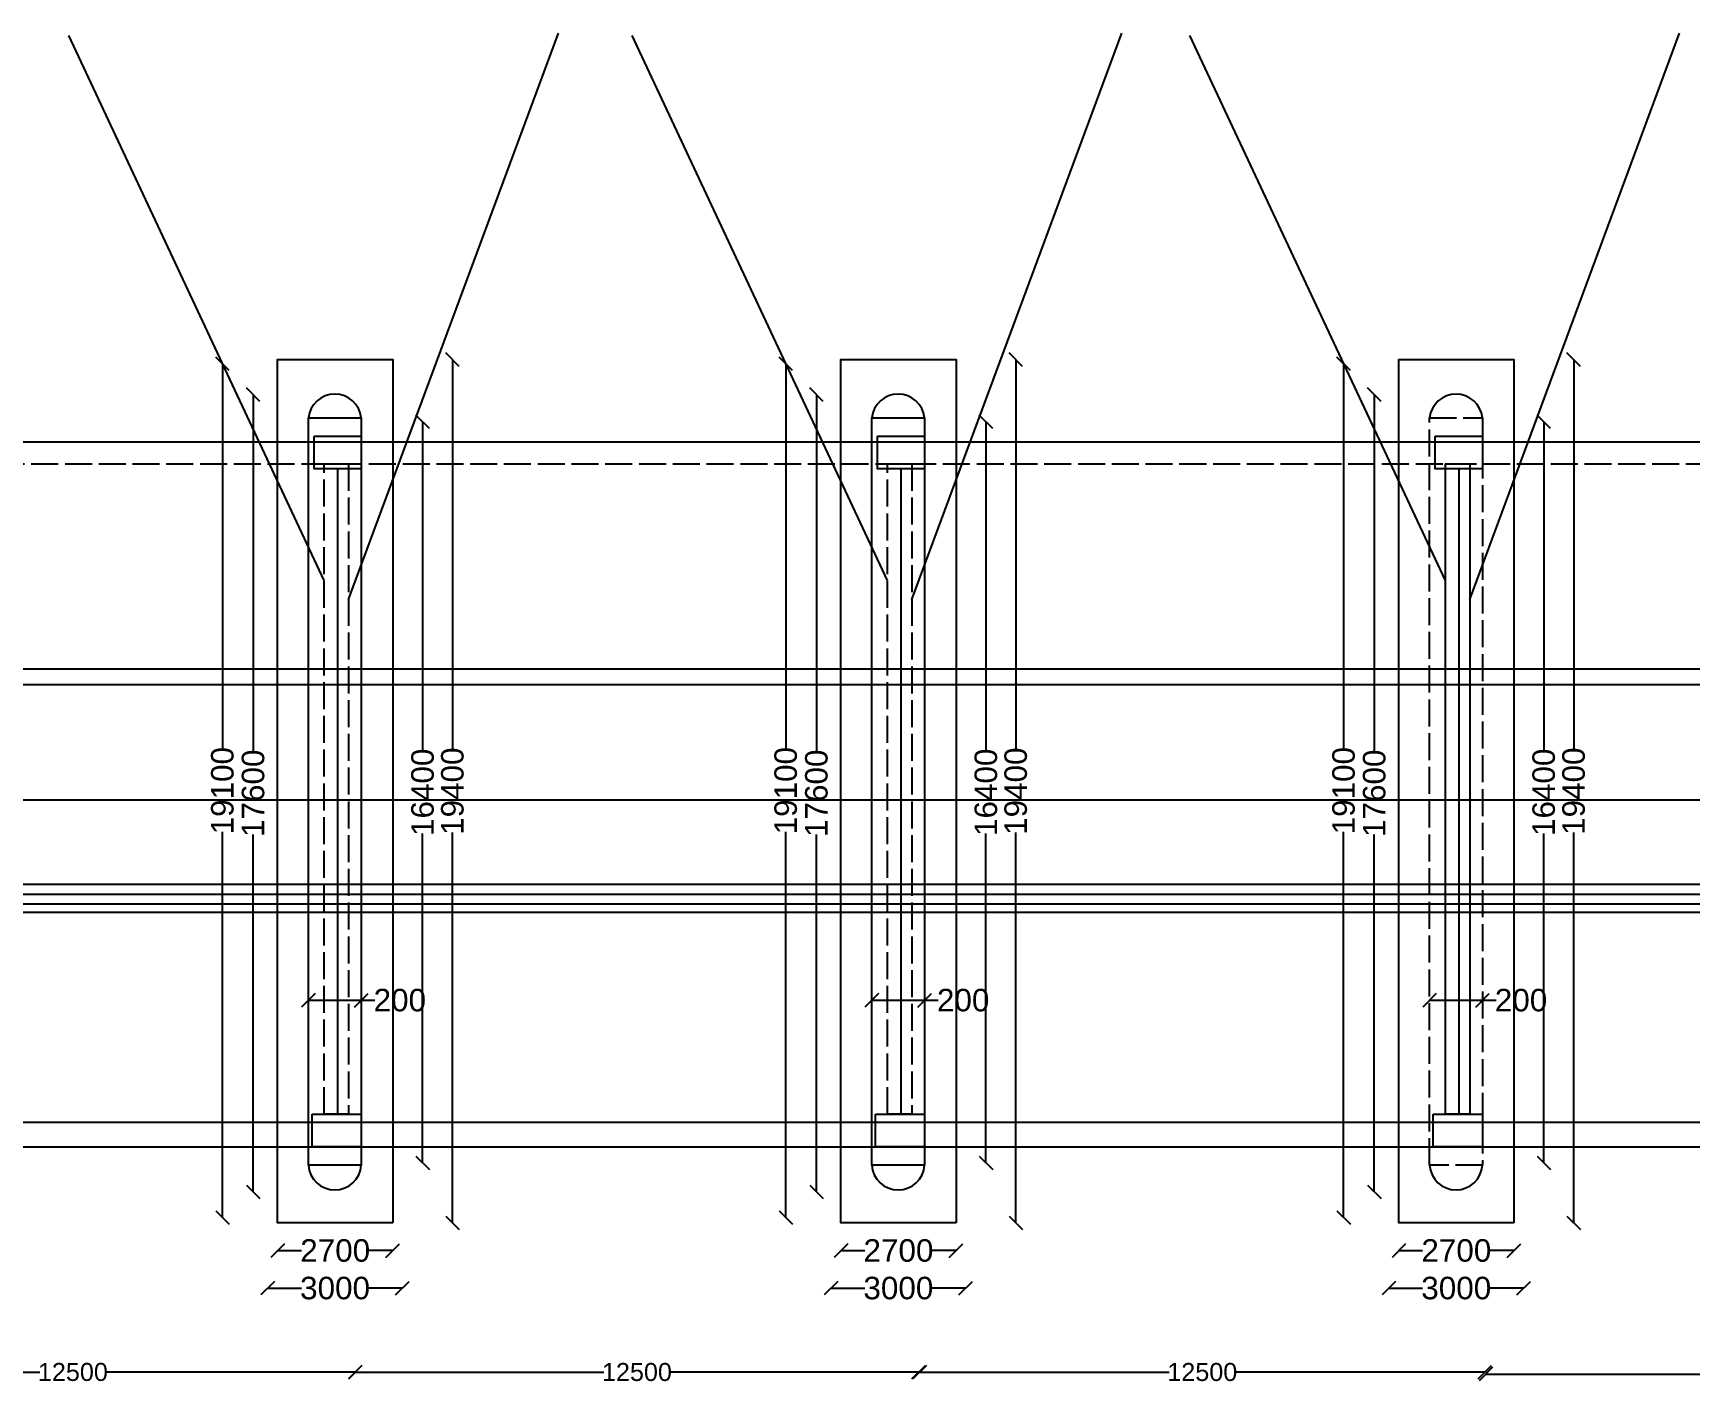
# Model space of a CAD drawing. Header units: millimetres. Extents: x -112454 to 301508, y -143387 to 43222.
# Drawn here: x 113984 to 150782, y -79765 to -49705 of the extents above; entities that cross this region are included whole.
import ezdxf

# ---------------------------------------------------------------- set-up
doc = ezdxf.new("R2010")
doc.units = ezdxf.units.MM
doc.header["$MEASUREMENT"] = 0
doc.linetypes.add('ACAD_ISO02W100', pattern=[15, 12, -3])
doc.layers.add('DIMENSION', color=7, linetype='Continuous')
doc.layers.add('DRAWING', color=7, linetype='Continuous')
doc.styles.get("Standard").update_dxf_attribs({"font": 'arial.ttf', "height": 500})
doc.dimstyles.get("Standard").update_dxf_attribs({"dimtxt": 500, "dimasz": 300, "dimexe": 0.18, "dimexo": 0.0625, "dimgap": 0.09, "dimtad": 0, "dimdec": 0, "dimzin": 0, "dimdsep": 46, "dimtxsty": 'Standard', "dimblk": 'OBLIQUE', "dimcen": 0.09, "dimse1": 1, "dimse2": 1, "dimadec": 0, "dimazin": 0, "dimtfac": 1, "dimtdec": 0, "dimtofl": 0, "dimtmove": 0, "dimatfit": 3, "dimfxl": 0, "dimtolj": 1, "dimtzin": 0, "dimarcsym": 0})

# ---------------------------------------------------------------- blocks, each defined once
blk = doc.blocks.new('_Oblique')
at = {"color": 0, "linetype": 'ByBlock', "lineweight": -2}
blk.add_line((-0.5, -0.5), (0.5, 0.5), dxfattribs=at)
blk = doc.blocks.new('*D96')
at = {"layer": 'Defpoints', "color": 0, "transparency": 16777216}
for p in [(118189, -57055), (118194, -57055), (118094, -76023)]:
    blk.add_point(p, dxfattribs=at)
at = {"layer": 'DIMENSION', "color": 0, "lineweight": -2, "transparency": 16777216}
for p, q in [((118189, -57055), (118189, -65623)), ((118189, -76023), (118189, -67456))]:
    blk.add_line(p, q, dxfattribs=at)
at = {"layer": 'DIMENSION', "color": 0, "lineweight": -2, "transparency": 16777216, "xscale": 300, "yscale": 300, "zscale": 300}
for p, rotation in [((118189, -57055), 90), ((118189, -76023), 270)]:
    blk.add_blockref('_Oblique', p, dxfattribs=dict(at, rotation=rotation))
at = {"layer": 'DIMENSION', "color": 0, "transparency": 16777216, "insert": (118189, -66539), "char_height": 500, "attachment_point": 5, "rotation": 90}
blk.add_mtext('\\A1;19100', dxfattribs=at)
blk = doc.blocks.new('*D97')
at = {"layer": 'Defpoints', "color": 0, "transparency": 16777216}
for p in [(118871, -57739), (119414, -57739), (119414, -75452)]:
    blk.add_point(p, dxfattribs=at)
at = {"layer": 'DIMENSION', "color": 0, "lineweight": -2, "transparency": 16777216}
for p, q in [((118871, -57739), (118871, -65679)), ((118871, -75452), (118871, -67512))]:
    blk.add_line(p, q, dxfattribs=at)
at = {"layer": 'DIMENSION', "color": 0, "lineweight": -2, "transparency": 16777216, "xscale": 300, "yscale": 300, "zscale": 300}
for p, rotation in [((118871, -57739), 90), ((118871, -75452), 270)]:
    blk.add_blockref('_Oblique', p, dxfattribs=dict(at, rotation=rotation))
at = {"layer": 'DIMENSION', "color": 0, "transparency": 16777216, "insert": (118871, -66596), "char_height": 500, "attachment_point": 5, "rotation": 90}
blk.add_mtext('\\A1;17600', dxfattribs=at)
blk = doc.blocks.new('*D98')
at = {"layer": 'Defpoints', "color": 0, "transparency": 16777216}
for p in [(122455, -58341), (122455, -74809), (122635, -74809)]:
    blk.add_point(p, dxfattribs=at)
at = {"layer": 'DIMENSION', "color": 0, "lineweight": -2, "transparency": 16777216}
for p, q in [((122635, -58341), (122635, -65659)), ((122635, -74809), (122635, -67492))]:
    blk.add_line(p, q, dxfattribs=at)
at = {"layer": 'DIMENSION', "color": 0, "lineweight": -2, "transparency": 16777216, "xscale": 300, "yscale": 300, "zscale": 300}
for p, rotation in [((122635, -58341), 90), ((122635, -74809), 270)]:
    blk.add_blockref('_Oblique', p, dxfattribs=dict(at, rotation=rotation))
at = {"layer": 'DIMENSION', "color": 0, "transparency": 16777216, "insert": (122635, -66575), "char_height": 500, "attachment_point": 5, "rotation": 90}
blk.add_mtext('\\A1;16400', dxfattribs=at)
blk = doc.blocks.new('*D99')
at = {"layer": 'Defpoints', "color": 0, "transparency": 16777216}
for p in [(121971, -56960), (123298, -56960), (121971, -76140)]:
    blk.add_point(p, dxfattribs=at)
at = {"layer": 'DIMENSION', "color": 0, "lineweight": -2, "transparency": 16777216}
for p, q in [((123298, -56960), (123298, -65633)), ((123298, -76140), (123298, -67466))]:
    blk.add_line(p, q, dxfattribs=at)
at = {"layer": 'DIMENSION', "color": 0, "lineweight": -2, "transparency": 16777216, "xscale": 300, "yscale": 300, "zscale": 300}
for p, rotation in [((123298, -56960), 90), ((123298, -76140), 270)]:
    blk.add_blockref('_Oblique', p, dxfattribs=dict(at, rotation=rotation))
at = {"layer": 'DIMENSION', "color": 0, "transparency": 16777216, "insert": (123298, -66550), "char_height": 500, "attachment_point": 5, "rotation": 90}
blk.add_mtext('\\A1;19400', dxfattribs=at)
blk = doc.blocks.new('*D100')
at = {"layer": 'Defpoints', "color": 0, "transparency": 16777216}
for p in [(119414, -76140), (121971, -76140), (121971, -76759)]:
    blk.add_point(p, dxfattribs=at)
at = {"layer": 'DIMENSION', "color": 0, "lineweight": -2, "transparency": 16777216}
for p, q in [((119414, -76759), (119942, -76759)), ((121971, -76759), (121443, -76759))]:
    blk.add_line(p, q, dxfattribs=at)
at = {"layer": 'DIMENSION', "color": 0, "lineweight": -2, "transparency": 16777216, "xscale": 300, "yscale": 300, "zscale": 300, "rotation": 180}
blk.add_blockref('_Oblique', (119414, -76759), dxfattribs=at)
at = {"layer": 'DIMENSION', "color": 0, "lineweight": -2, "transparency": 16777216, "xscale": 300, "yscale": 300, "zscale": 300}
blk.add_blockref('_Oblique', (121971, -76759), dxfattribs=at)
at = {"layer": 'DIMENSION', "color": 0, "transparency": 16777216, "insert": (120693, -76759), "char_height": 500, "attachment_point": 5}
blk.add_mtext('\\A1;2700', dxfattribs=at)
blk = doc.blocks.new('*D95')
at = {"layer": 'Defpoints', "color": 0, "transparency": 16777216}
for p in [(119195, -77485), (119195, -77594), (122186, -77485)]:
    blk.add_point(p, dxfattribs=at)
at = {"layer": 'DIMENSION', "color": 0, "lineweight": -2, "transparency": 16777216}
for p, q in [((119195, -77594), (119945, -77594)), ((122186, -77594), (121436, -77594))]:
    blk.add_line(p, q, dxfattribs=at)
at = {"layer": 'DIMENSION', "color": 0, "lineweight": -2, "transparency": 16777216, "xscale": 300, "yscale": 300, "zscale": 300, "rotation": 180}
blk.add_blockref('_Oblique', (119195, -77594), dxfattribs=at)
at = {"layer": 'DIMENSION', "color": 0, "lineweight": -2, "transparency": 16777216, "xscale": 300, "yscale": 300, "zscale": 300}
blk.add_blockref('_Oblique', (122186, -77594), dxfattribs=at)
at = {"layer": 'DIMENSION', "color": 0, "transparency": 16777216, "insert": (120690, -77594), "char_height": 500, "attachment_point": 5}
blk.add_mtext('\\A1;3000', dxfattribs=at)
blk = doc.blocks.new('*D101')
at = {"layer": 'Defpoints', "color": 0, "transparency": 16777216}
for p in [(121274, -71196), (120097, -71750), (121274, -71750)]:
    blk.add_point(p, dxfattribs=at)
at = {"layer": 'DIMENSION', "color": 0, "lineweight": -2, "transparency": 16777216}
for p, q in [((120097, -71196), (121274, -71196)), ((121274, -71196), (121574, -71196))]:
    blk.add_line(p, q, dxfattribs=at)
at = {"layer": 'DIMENSION', "color": 0, "lineweight": -2, "transparency": 16777216, "xscale": 300, "yscale": 300, "zscale": 300, "rotation": 180}
blk.add_blockref('_Oblique', (120097, -71196), dxfattribs=at)
at = {"layer": 'DIMENSION', "color": 0, "lineweight": -2, "transparency": 16777216, "xscale": 300, "yscale": 300, "zscale": 300}
blk.add_blockref('_Oblique', (121274, -71196), dxfattribs=at)
at = {"layer": 'DIMENSION', "color": 0, "transparency": 16777216, "insert": (122129, -71196), "char_height": 500, "attachment_point": 5}
blk.add_mtext('\\A1;200', dxfattribs=at)
blk = doc.blocks.new('*D103')
at = {"layer": 'Defpoints', "color": 0, "transparency": 16777216}
for p in [(130701, -57055), (130706, -57055), (130605, -76023)]:
    blk.add_point(p, dxfattribs=at)
at = {"layer": 'DIMENSION', "color": 0, "lineweight": -2, "transparency": 16777216}
for p, q in [((130701, -57055), (130701, -65623)), ((130701, -76023), (130701, -67456))]:
    blk.add_line(p, q, dxfattribs=at)
at = {"layer": 'DIMENSION', "color": 0, "lineweight": -2, "transparency": 16777216, "xscale": 300, "yscale": 300, "zscale": 300}
for p, rotation in [((130701, -57055), 90), ((130701, -76023), 270)]:
    blk.add_blockref('_Oblique', p, dxfattribs=dict(at, rotation=rotation))
at = {"layer": 'DIMENSION', "color": 0, "transparency": 16777216, "insert": (130701, -66539), "char_height": 500, "attachment_point": 5, "rotation": 90}
blk.add_mtext('\\A1;19100', dxfattribs=at)
blk = doc.blocks.new('*D104')
at = {"layer": 'Defpoints', "color": 0, "transparency": 16777216}
for p in [(131383, -57739), (131926, -57739), (131926, -75452)]:
    blk.add_point(p, dxfattribs=at)
at = {"layer": 'DIMENSION', "color": 0, "lineweight": -2, "transparency": 16777216}
for p, q in [((131383, -57739), (131383, -65679)), ((131383, -75452), (131383, -67512))]:
    blk.add_line(p, q, dxfattribs=at)
at = {"layer": 'DIMENSION', "color": 0, "lineweight": -2, "transparency": 16777216, "xscale": 300, "yscale": 300, "zscale": 300}
for p, rotation in [((131383, -57739), 90), ((131383, -75452), 270)]:
    blk.add_blockref('_Oblique', p, dxfattribs=dict(at, rotation=rotation))
at = {"layer": 'DIMENSION', "color": 0, "transparency": 16777216, "insert": (131383, -66596), "char_height": 500, "attachment_point": 5, "rotation": 90}
blk.add_mtext('\\A1;17600', dxfattribs=at)
blk = doc.blocks.new('*D105')
at = {"layer": 'Defpoints', "color": 0, "transparency": 16777216}
for p in [(134967, -58341), (134967, -74809), (135147, -74809)]:
    blk.add_point(p, dxfattribs=at)
at = {"layer": 'DIMENSION', "color": 0, "lineweight": -2, "transparency": 16777216}
for p, q in [((135147, -58341), (135147, -65659)), ((135147, -74809), (135147, -67492))]:
    blk.add_line(p, q, dxfattribs=at)
at = {"layer": 'DIMENSION', "color": 0, "lineweight": -2, "transparency": 16777216, "xscale": 300, "yscale": 300, "zscale": 300}
for p, rotation in [((135147, -58341), 90), ((135147, -74809), 270)]:
    blk.add_blockref('_Oblique', p, dxfattribs=dict(at, rotation=rotation))
at = {"layer": 'DIMENSION', "color": 0, "transparency": 16777216, "insert": (135147, -66575), "char_height": 500, "attachment_point": 5, "rotation": 90}
blk.add_mtext('\\A1;16400', dxfattribs=at)
blk = doc.blocks.new('*D106')
at = {"layer": 'Defpoints', "color": 0, "transparency": 16777216}
for p in [(134483, -56960), (135810, -56960), (134483, -76140)]:
    blk.add_point(p, dxfattribs=at)
at = {"layer": 'DIMENSION', "color": 0, "lineweight": -2, "transparency": 16777216}
for p, q in [((135810, -56960), (135810, -65633)), ((135810, -76140), (135810, -67466))]:
    blk.add_line(p, q, dxfattribs=at)
at = {"layer": 'DIMENSION', "color": 0, "lineweight": -2, "transparency": 16777216, "xscale": 300, "yscale": 300, "zscale": 300}
for p, rotation in [((135810, -56960), 90), ((135810, -76140), 270)]:
    blk.add_blockref('_Oblique', p, dxfattribs=dict(at, rotation=rotation))
at = {"layer": 'DIMENSION', "color": 0, "transparency": 16777216, "insert": (135810, -66550), "char_height": 500, "attachment_point": 5, "rotation": 90}
blk.add_mtext('\\A1;19400', dxfattribs=at)
blk = doc.blocks.new('*D107')
at = {"layer": 'Defpoints', "color": 0, "transparency": 16777216}
for p in [(131926, -76140), (134483, -76140), (134483, -76759)]:
    blk.add_point(p, dxfattribs=at)
at = {"layer": 'DIMENSION', "color": 0, "lineweight": -2, "transparency": 16777216}
for p, q in [((131926, -76759), (132454, -76759)), ((134483, -76759), (133954, -76759))]:
    blk.add_line(p, q, dxfattribs=at)
at = {"layer": 'DIMENSION', "color": 0, "lineweight": -2, "transparency": 16777216, "xscale": 300, "yscale": 300, "zscale": 300, "rotation": 180}
blk.add_blockref('_Oblique', (131926, -76759), dxfattribs=at)
at = {"layer": 'DIMENSION', "color": 0, "lineweight": -2, "transparency": 16777216, "xscale": 300, "yscale": 300, "zscale": 300}
blk.add_blockref('_Oblique', (134483, -76759), dxfattribs=at)
at = {"layer": 'DIMENSION', "color": 0, "transparency": 16777216, "insert": (133204, -76759), "char_height": 500, "attachment_point": 5}
blk.add_mtext('\\A1;2700', dxfattribs=at)
blk = doc.blocks.new('*D102')
at = {"layer": 'Defpoints', "color": 0, "transparency": 16777216}
for p in [(131706, -77485), (131706, -77594), (134698, -77485)]:
    blk.add_point(p, dxfattribs=at)
at = {"layer": 'DIMENSION', "color": 0, "lineweight": -2, "transparency": 16777216}
for p, q in [((131706, -77594), (132457, -77594)), ((134698, -77594), (133948, -77594))]:
    blk.add_line(p, q, dxfattribs=at)
at = {"layer": 'DIMENSION', "color": 0, "lineweight": -2, "transparency": 16777216, "xscale": 300, "yscale": 300, "zscale": 300, "rotation": 180}
blk.add_blockref('_Oblique', (131706, -77594), dxfattribs=at)
at = {"layer": 'DIMENSION', "color": 0, "lineweight": -2, "transparency": 16777216, "xscale": 300, "yscale": 300, "zscale": 300}
blk.add_blockref('_Oblique', (134698, -77594), dxfattribs=at)
at = {"layer": 'DIMENSION', "color": 0, "transparency": 16777216, "insert": (133202, -77594), "char_height": 500, "attachment_point": 5}
blk.add_mtext('\\A1;3000', dxfattribs=at)
blk = doc.blocks.new('*D108')
at = {"layer": 'Defpoints', "color": 0, "transparency": 16777216}
for p in [(133785, -71196), (132609, -71750), (133785, -71750)]:
    blk.add_point(p, dxfattribs=at)
at = {"layer": 'DIMENSION', "color": 0, "lineweight": -2, "transparency": 16777216}
for p, q in [((132609, -71196), (133785, -71196)), ((133785, -71196), (134085, -71196))]:
    blk.add_line(p, q, dxfattribs=at)
at = {"layer": 'DIMENSION', "color": 0, "lineweight": -2, "transparency": 16777216, "xscale": 300, "yscale": 300, "zscale": 300, "rotation": 180}
blk.add_blockref('_Oblique', (132609, -71196), dxfattribs=at)
at = {"layer": 'DIMENSION', "color": 0, "lineweight": -2, "transparency": 16777216, "xscale": 300, "yscale": 300, "zscale": 300}
blk.add_blockref('_Oblique', (133785, -71196), dxfattribs=at)
at = {"layer": 'DIMENSION', "color": 0, "transparency": 16777216, "insert": (134641, -71196), "char_height": 500, "attachment_point": 5}
blk.add_mtext('\\A1;200', dxfattribs=at)
blk = doc.blocks.new('*D110')
at = {"layer": 'Defpoints', "color": 0, "transparency": 16777216}
for p in [(143092, -57055), (143097, -57055), (142996, -76023)]:
    blk.add_point(p, dxfattribs=at)
at = {"layer": 'DIMENSION', "color": 0, "lineweight": -2, "transparency": 16777216}
for p, q in [((143092, -57055), (143092, -65623)), ((143092, -76023), (143092, -67456))]:
    blk.add_line(p, q, dxfattribs=at)
at = {"layer": 'DIMENSION', "color": 0, "lineweight": -2, "transparency": 16777216, "xscale": 300, "yscale": 300, "zscale": 300}
for p, rotation in [((143092, -57055), 90), ((143092, -76023), 270)]:
    blk.add_blockref('_Oblique', p, dxfattribs=dict(at, rotation=rotation))
at = {"layer": 'DIMENSION', "color": 0, "transparency": 16777216, "insert": (143092, -66539), "char_height": 500, "attachment_point": 5, "rotation": 90}
blk.add_mtext('\\A1;19100', dxfattribs=at)
blk = doc.blocks.new('*D111')
at = {"layer": 'Defpoints', "color": 0, "transparency": 16777216}
for p in [(143773, -57739), (144316, -57739), (144316, -75452)]:
    blk.add_point(p, dxfattribs=at)
at = {"layer": 'DIMENSION', "color": 0, "lineweight": -2, "transparency": 16777216}
for p, q in [((143773, -57739), (143773, -65679)), ((143773, -75452), (143773, -67512))]:
    blk.add_line(p, q, dxfattribs=at)
at = {"layer": 'DIMENSION', "color": 0, "lineweight": -2, "transparency": 16777216, "xscale": 300, "yscale": 300, "zscale": 300}
for p, rotation in [((143773, -57739), 90), ((143773, -75452), 270)]:
    blk.add_blockref('_Oblique', p, dxfattribs=dict(at, rotation=rotation))
at = {"layer": 'DIMENSION', "color": 0, "transparency": 16777216, "insert": (143773, -66596), "char_height": 500, "attachment_point": 5, "rotation": 90}
blk.add_mtext('\\A1;17600', dxfattribs=at)
blk = doc.blocks.new('*D112')
at = {"layer": 'Defpoints', "color": 0, "transparency": 16777216}
for p in [(147358, -58341), (147358, -74809), (147537, -74809)]:
    blk.add_point(p, dxfattribs=at)
at = {"layer": 'DIMENSION', "color": 0, "lineweight": -2, "transparency": 16777216}
for p, q in [((147537, -58341), (147537, -65659)), ((147537, -74809), (147537, -67492))]:
    blk.add_line(p, q, dxfattribs=at)
at = {"layer": 'DIMENSION', "color": 0, "lineweight": -2, "transparency": 16777216, "xscale": 300, "yscale": 300, "zscale": 300}
for p, rotation in [((147537, -58341), 90), ((147537, -74809), 270)]:
    blk.add_blockref('_Oblique', p, dxfattribs=dict(at, rotation=rotation))
at = {"layer": 'DIMENSION', "color": 0, "transparency": 16777216, "insert": (147537, -66575), "char_height": 500, "attachment_point": 5, "rotation": 90}
blk.add_mtext('\\A1;16400', dxfattribs=at)
blk = doc.blocks.new('*D113')
at = {"layer": 'Defpoints', "color": 0, "transparency": 16777216}
for p in [(146874, -56960), (148201, -56960), (146874, -76140)]:
    blk.add_point(p, dxfattribs=at)
at = {"layer": 'DIMENSION', "color": 0, "lineweight": -2, "transparency": 16777216}
for p, q in [((148201, -56960), (148201, -65633)), ((148201, -76140), (148201, -67466))]:
    blk.add_line(p, q, dxfattribs=at)
at = {"layer": 'DIMENSION', "color": 0, "lineweight": -2, "transparency": 16777216, "xscale": 300, "yscale": 300, "zscale": 300}
for p, rotation in [((148201, -56960), 90), ((148201, -76140), 270)]:
    blk.add_blockref('_Oblique', p, dxfattribs=dict(at, rotation=rotation))
at = {"layer": 'DIMENSION', "color": 0, "transparency": 16777216, "insert": (148201, -66550), "char_height": 500, "attachment_point": 5, "rotation": 90}
blk.add_mtext('\\A1;19400', dxfattribs=at)
blk = doc.blocks.new('*D114')
at = {"layer": 'Defpoints', "color": 0, "transparency": 16777216}
for p in [(144316, -76140), (146874, -76140), (146874, -76759)]:
    blk.add_point(p, dxfattribs=at)
at = {"layer": 'DIMENSION', "color": 0, "lineweight": -2, "transparency": 16777216}
for p, q in [((144316, -76759), (144845, -76759)), ((146874, -76759), (146345, -76759))]:
    blk.add_line(p, q, dxfattribs=at)
at = {"layer": 'DIMENSION', "color": 0, "lineweight": -2, "transparency": 16777216, "xscale": 300, "yscale": 300, "zscale": 300, "rotation": 180}
blk.add_blockref('_Oblique', (144316, -76759), dxfattribs=at)
at = {"layer": 'DIMENSION', "color": 0, "lineweight": -2, "transparency": 16777216, "xscale": 300, "yscale": 300, "zscale": 300}
blk.add_blockref('_Oblique', (146874, -76759), dxfattribs=at)
at = {"layer": 'DIMENSION', "color": 0, "transparency": 16777216, "insert": (145595, -76759), "char_height": 500, "attachment_point": 5}
blk.add_mtext('\\A1;2700', dxfattribs=at)
blk = doc.blocks.new('*D109')
at = {"layer": 'Defpoints', "color": 0, "transparency": 16777216}
for p in [(144097, -77485), (144097, -77594), (147089, -77485)]:
    blk.add_point(p, dxfattribs=at)
at = {"layer": 'DIMENSION', "color": 0, "lineweight": -2, "transparency": 16777216}
for p, q in [((144097, -77594), (144847, -77594)), ((147089, -77594), (146339, -77594))]:
    blk.add_line(p, q, dxfattribs=at)
at = {"layer": 'DIMENSION', "color": 0, "lineweight": -2, "transparency": 16777216, "xscale": 300, "yscale": 300, "zscale": 300, "rotation": 180}
blk.add_blockref('_Oblique', (144097, -77594), dxfattribs=at)
at = {"layer": 'DIMENSION', "color": 0, "lineweight": -2, "transparency": 16777216, "xscale": 300, "yscale": 300, "zscale": 300}
blk.add_blockref('_Oblique', (147089, -77594), dxfattribs=at)
at = {"layer": 'DIMENSION', "color": 0, "transparency": 16777216, "insert": (145593, -77594), "char_height": 500, "attachment_point": 5}
blk.add_mtext('\\A1;3000', dxfattribs=at)
blk = doc.blocks.new('*D115')
at = {"layer": 'Defpoints', "color": 0, "transparency": 16777216}
for p in [(146176, -71196), (145000, -71750), (146176, -71750)]:
    blk.add_point(p, dxfattribs=at)
at = {"layer": 'DIMENSION', "color": 0, "lineweight": -2, "transparency": 16777216}
for p, q in [((145000, -71196), (146176, -71196)), ((146176, -71196), (146476, -71196))]:
    blk.add_line(p, q, dxfattribs=at)
at = {"layer": 'DIMENSION', "color": 0, "lineweight": -2, "transparency": 16777216, "xscale": 300, "yscale": 300, "zscale": 300, "rotation": 180}
blk.add_blockref('_Oblique', (145000, -71196), dxfattribs=at)
at = {"layer": 'DIMENSION', "color": 0, "lineweight": -2, "transparency": 16777216, "xscale": 300, "yscale": 300, "zscale": 300}
blk.add_blockref('_Oblique', (146176, -71196), dxfattribs=at)
at = {"layer": 'DIMENSION', "color": 0, "transparency": 16777216, "insert": (147032, -71196), "char_height": 500, "attachment_point": 5}
blk.add_mtext('\\A1;200', dxfattribs=at)
blk = doc.blocks.new('*D301')
at = {"layer": 'Defpoints', "color": 0, "transparency": 16777216}
for p in [(108590, -79458), (121145, -79458), (121145, -79458)]:
    blk.add_point(p, dxfattribs=at)
at = {"layer": 'DIMENSION', "color": 0, "lineweight": -2, "transparency": 16777216}
for p, q in [((108590, -79458), (114134, -79458)), ((121145, -79458), (115601, -79458))]:
    blk.add_line(p, q, dxfattribs=at)
at = {"layer": 'DIMENSION', "color": 0, "lineweight": -2, "transparency": 16777216, "xscale": 300, "yscale": 300, "zscale": 300, "rotation": 180}
blk.add_blockref('_Oblique', (108590, -79458), dxfattribs=at)
at = {"layer": 'DIMENSION', "color": 0, "lineweight": -2, "transparency": 16777216, "xscale": 300, "yscale": 300, "zscale": 300}
blk.add_blockref('_Oblique', (121145, -79458), dxfattribs=at)
at = {"layer": 'DIMENSION', "color": 0, "transparency": 16777216, "insert": (114867, -79458), "char_height": 400, "attachment_point": 5}
blk.add_mtext('\\A1;12500', dxfattribs=at)
blk = doc.blocks.new('*D302')
at = {"layer": 'Defpoints', "color": 0, "transparency": 16777216}
for p in [(121137, -79459), (133653, -79415), (133653, -79459)]:
    blk.add_point(p, dxfattribs=at)
at = {"layer": 'DIMENSION', "color": 0, "lineweight": -2, "transparency": 16777216}
for p, q in [((121137, -79459), (126662, -79459)), ((133653, -79459), (128129, -79459))]:
    blk.add_line(p, q, dxfattribs=at)
at = {"layer": 'DIMENSION', "color": 0, "lineweight": -2, "transparency": 16777216, "xscale": 300, "yscale": 300, "zscale": 300, "rotation": 180}
blk.add_blockref('_Oblique', (121137, -79459), dxfattribs=at)
at = {"layer": 'DIMENSION', "color": 0, "lineweight": -2, "transparency": 16777216, "xscale": 300, "yscale": 300, "zscale": 300}
blk.add_blockref('_Oblique', (133653, -79459), dxfattribs=at)
at = {"layer": 'DIMENSION', "color": 0, "transparency": 16777216, "insert": (127395, -79459), "char_height": 400, "attachment_point": 5}
blk.add_mtext('\\A1;12500', dxfattribs=at)
blk = doc.blocks.new('*D303')
at = {"layer": 'Defpoints', "color": 0, "transparency": 16777216}
for p in [(133675, -79459), (146229, -79459), (146229, -79459)]:
    blk.add_point(p, dxfattribs=at)
at = {"layer": 'DIMENSION', "color": 0, "lineweight": -2, "transparency": 16777216}
for p, q in [((133675, -79459), (139219, -79459)), ((146229, -79459), (140685, -79459))]:
    blk.add_line(p, q, dxfattribs=at)
at = {"layer": 'DIMENSION', "color": 0, "lineweight": -2, "transparency": 16777216, "xscale": 300, "yscale": 300, "zscale": 300, "rotation": 180}
blk.add_blockref('_Oblique', (133675, -79459), dxfattribs=at)
at = {"layer": 'DIMENSION', "color": 0, "lineweight": -2, "transparency": 16777216, "xscale": 300, "yscale": 300, "zscale": 300}
blk.add_blockref('_Oblique', (146229, -79459), dxfattribs=at)
at = {"layer": 'DIMENSION', "color": 0, "transparency": 16777216, "insert": (139952, -79459), "char_height": 400, "attachment_point": 5}
blk.add_mtext('\\A1;12500', dxfattribs=at)
blk = doc.blocks.new('*D304')
at = {"layer": 'Defpoints', "color": 0, "transparency": 16777216}
for p in [(146251, -79502), (158806, -79502), (158806, -79502)]:
    blk.add_point(p, dxfattribs=at)
at = {"layer": 'DIMENSION', "color": 0, "lineweight": -2, "transparency": 16777216}
for p, q in [((146251, -79502), (151795, -79502)), ((158806, -79502), (153262, -79502))]:
    blk.add_line(p, q, dxfattribs=at)
at = {"layer": 'DIMENSION', "color": 0, "lineweight": -2, "transparency": 16777216, "xscale": 300, "yscale": 300, "zscale": 300, "rotation": 180}
blk.add_blockref('_Oblique', (146251, -79502), dxfattribs=at)
at = {"layer": 'DIMENSION', "color": 0, "lineweight": -2, "transparency": 16777216, "xscale": 300, "yscale": 300, "zscale": 300}
blk.add_blockref('_Oblique', (158806, -79502), dxfattribs=at)
at = {"layer": 'DIMENSION', "color": 0, "transparency": 16777216, "insert": (152529, -79502), "char_height": 400, "attachment_point": 5}
blk.add_mtext('\\A1;12500', dxfattribs=at)

msp = doc.modelspace()

# ---------------------------------------------------------------- linework, layer by layer
at = {"layer": 'DRAWING'}
for points in [[(120450.7, -61872.1), (114776.1, -49757.1)], [(120992.1, -62293.5), (125651.8, -49705.1)], [(132962.4, -61872.1), (127287.8, -49757.1)], [(133503.8, -62293.5), (138163.5, -49705.1)], [(145353.2, -61872.1), (139678.6, -49757.1)], [(145894.6, -62293.5), (150554.3, -49705.1)], [(-104308, -58789.6), (270714.6, -58789.6)], [(-78579.7, -63829.3), (237279.7, -63829.3), (237421.9, -63829.3), (237421.9, -58789.6)], [(120744.7, -59387.3), (120744.7, -73727.8)], [(133256.4, -59387.3), (133256.4, -73727.8)], [(145647.2, -59387.3), (145647.2, -73727.8)], [(-79855.9, -64176.2), (246326.7, -64176.2)], [(-107459.8, -66743), (276257.1, -66743)], [(-71162.9, -77517), (-71162.9, -69058.8), (-70751, -68618.5), (-65997.3, -68618.5), (-3090, -68618.5), (44288.3, -68618.5), (165568.1, -68618.5), (235261.7, -68618.5), (237461.9, -68618.5), (237825.4, -68970.2), (237825.4, -74485.9), (237825.4, -74437.1)], [(-78641.1, -68838.7), (-70532.7, -68838.7), (237300.7, -68838.7), (237569.4, -69240.3), (237569.4, -74451.9)], [(237323.2, -74451.9), (237323.2, -69368.6), (236994.5, -69062), (-70392.6, -69062), (-70670.8, -69238.3), (-70670.8, -74451.6)], [(-79855.9, -69237.5), (246326.7, -69237.5)], [(-104308, -73905.9), (270714.6, -73905.9)], [(-104308, -74452), (270714.6, -74452)]]:
    msp.add_lwpolyline(points, dxfattribs=at)
for points in [[(121971.4, -76139.5), (119413.8, -76139.5), (119413.8, -56959.6), (121971.4, -56959.6)], [(134483.1, -76139.5), (131925.5, -76139.5), (131925.5, -56959.6), (134483.1, -56959.6)], [(146873.9, -76139.5), (144316.3, -76139.5), (144316.3, -56959.6), (146873.9, -56959.6)], [(121273.6, -74860.2), (120097.1, -74860.2), (120097.1, -58252.1), (121273.6, -58252.1)], [(133785.3, -74860.2), (132608.8, -74860.2), (132608.8, -58252.1), (133785.3, -58252.1)], [(120223.6, -58657.8), (121273.6, -58657.8), (121273.6, -59387.3), (120223.6, -59387.3)], [(132735.3, -58657.8), (133785.3, -58657.8), (133785.3, -59387.3), (132735.3, -59387.3)], [(145126.1, -58657.8), (146176.1, -58657.8), (146176.1, -59387.3), (145126.1, -59387.3)], [(145894.6, -73726.5), (145353.2, -73726.5), (145353.2, -59276.5), (145894.6, -59276.5)], [(120178.6, -73726.5), (121273.6, -73726.5), (121273.6, -74452), (120178.6, -74452)], [(132690.3, -73726.5), (133785.3, -73726.5), (133785.3, -74452), (132690.3, -74452)], [(145081.1, -73726.5), (146176.1, -73726.5), (146176.1, -74452), (145081.1, -74452)]]:
    msp.add_lwpolyline(points, close=True, dxfattribs=at)
at = {"layer": 'DRAWING', "linetype": 'ACAD_ISO02W100', "ltscale": 50}
for points in [[(146176.1, -74860.2), (144999.6, -74860.2), (144999.6, -58252.1), (146176.1, -58252.1)], [(120992.1, -73726.5), (120450.7, -73726.5), (120450.7, -59276.5), (120992.1, -59276.5)], [(133503.8, -73726.5), (132962.4, -73726.5), (132962.4, -59276.5), (133503.8, -59276.5)]]:
    msp.add_lwpolyline(points, close=True, dxfattribs=at)
msp.add_lwpolyline([(-104308, -59276.5), (270714.6, -59276.5)], dxfattribs=at)
at = {"layer": 'DRAWING'}
for centre, radius, start, end in [((120685.3, -58319.8), 592.1, 6.56892, 173.43108), ((133197.1, -58319.8), 592.1, 6.56892, 173.43108), ((145587.8, -58319.8), 592.1, 6.56892, 173.43108), ((120685.3, -74818.9), 589.7, 184.01841, 355.98159), ((133197.1, -74818.9), 589.7, 184.01841, 355.98159), ((145587.8, -74818.9), 589.7, 184.01841, 355.98159)]:
    msp.add_arc(centre, radius, start, end, dxfattribs=at)

# ---------------------------------------------------------------- dimensions: what is measured, and where the dimension line sits
at = {"layer": 'DIMENSION'}
for base, p1, p2, text, picture, middle in [((118189.1, -57054.9), (118093.6, -76023.3), (118194.4, -57054.9), '19100', '*D96', (118189.1, -66539.1)), ((123298.4, -56959.6), (121971.4, -76139.5), (121971.4, -56959.6), '19400', '*D99', (123298.4, -66549.5)), ((130700.9, -57054.9), (130605.3, -76023.3), (130706.1, -57054.9), '19100', '*D103', (130700.9, -66539.1)), ((135810.2, -56959.6), (134483.1, -76139.5), (134483.1, -56959.6), '19400', '*D106', (135810.2, -66549.5)), ((143091.7, -57054.9), (142996.1, -76023.3), (143096.9, -57054.9), '19100', '*D110', (143091.7, -66539.1)), ((148200.9, -56959.6), (146873.9, -76139.5), (146873.9, -56959.6), '19400', '*D113', (148200.9, -66549.5)), ((118870.9, -57738.9), (119413.8, -75452.3), (119413.8, -57738.9), '17600', '*D97', (118870.9, -66595.6)), ((131382.7, -57738.9), (131925.5, -75452.3), (131925.5, -57738.9), '17600', '*D104', (131382.7, -66595.6)), ((143773.4, -57738.9), (144316.3, -75452.3), (144316.3, -57738.9), '17600', '*D111', (143773.4, -66595.6)), ((122634.8, -74809.1), (122455.1, -58341.2), (122455.1, -74809.1), '16400', '*D98', (122634.8, -66575.1)), ((135146.5, -74809.1), (134966.8, -58341.2), (134966.8, -74809.1), '16400', '*D105', (135146.5, -66575.1)), ((147537.3, -74809.1), (147357.6, -58341.2), (147357.6, -74809.1), '16400', '*D112', (147537.3, -66575.1))]:
    dim = msp.add_linear_dim(base=base, p1=p1, p2=p2, angle=90, text=text, dimstyle='Standard', dxfattribs=at)
    dim.commit()
    dim.dimension.update_dxf_attribs({"geometry": picture, "text_midpoint": middle})
for base, p1, p2, picture, middle in [((121273.6, -71195.6), (120097.1, -71749.6), (121273.6, -71749.6), '*D101', (122129.4, -71195.6)), ((133785.3, -71195.6), (132608.8, -71749.6), (133785.3, -71749.6), '*D108', (134641.2, -71195.6)), ((146176.1, -71195.6), (144999.6, -71749.6), (146176.1, -71749.6), '*D115', (147031.9, -71195.6))]:
    dim = msp.add_linear_dim(base=base, p1=p1, p2=p2, text='200', dimstyle='Standard', dxfattribs=at)
    dim.commit()
    dim.dimension.update_dxf_attribs({"geometry": picture, "text_midpoint": middle, "dimtype": 160})
for base, p1, p2, text, picture, middle in [((121971.4, -76758.7), (119413.8, -76139.5), (121971.4, -76139.5), '2700', '*D100', (120692.6, -76758.7)), ((134483.1, -76758.7), (131925.5, -76139.5), (134483.1, -76139.5), '2700', '*D107', (133204.3, -76758.7)), ((146873.9, -76758.7), (144316.3, -76139.5), (146873.9, -76139.5), '2700', '*D114', (145595.1, -76758.7)), ((119194.8, -77593.8), (122186.1, -77484.9), (119194.8, -77484.9), '3000', '*D95', (120690.4, -77593.8)), ((131706.5, -77593.8), (134697.8, -77484.9), (131706.5, -77484.9), '3000', '*D102', (133202.2, -77593.8)), ((144097.3, -77593.8), (147088.6, -77484.9), (144097.3, -77484.9), '3000', '*D109', (145593, -77593.8)), ((121144.7, -79457.9), (108590.1, -79457.9), (121144.7, -79457.9), '12500', '*D301', (114867.4, -79457.9)), ((133653.1, -79458.8), (121137.5, -79458.8), (133653.1, -79415.2), '12500', '*D302', (127395.3, -79458.8)), ((146229.4, -79458.8), (133674.9, -79458.8), (146229.4, -79458.8), '12500', '*D303', (139952.2, -79458.8)), ((158805.8, -79502.4), (146251.3, -79502.4), (158805.8, -79502.4), '12500', '*D304', (152528.6, -79502.4))]:
    dim = msp.add_linear_dim(base=base, p1=p1, p2=p2, text=text, dimstyle='Standard', dxfattribs=at)
    dim.commit()
    dim.dimension.update_dxf_attribs({"geometry": picture, "text_midpoint": middle})

doc.saveas('drawing.dxf')
